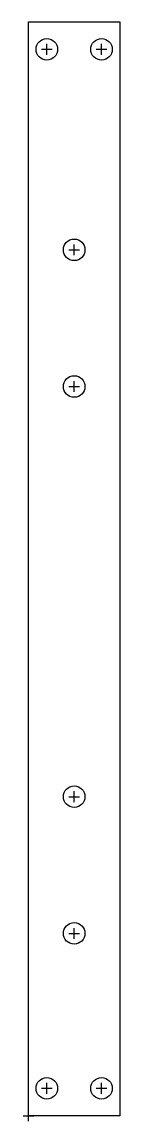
# Model space of a CAD drawing. Header units: inches. Extents: x -0.03 to 0.5, y -0.03 to 6.
import ezdxf

# ---------------------------------------------------------------- set-up
doc = ezdxf.new("R2010")
doc.units = ezdxf.units.IN
doc.header["$MEASUREMENT"] = 0
doc.layers.add('Contour', color=7, linetype='CONTINUOUS')
doc.layers.add('Reference_points', color=1, linetype='CONTINUOUS')

msp = doc.modelspace()

# ---------------------------------------------------------------- linework, layer by layer
at = {"layer": 'Contour', "color": 7, "linetype": 'CONTINUOUS'}
for p, q in [((0, 0), (0, 6)), ((0, 6), (0.5, 6)), ((0.5, 6), (0.5, 0)), ((0.5, 0), (0, 0))]:
    msp.add_line(p, q, dxfattribs=at)
for centre in [(0.1, 5.85), (0.4, 5.85), (0.25, 4.75), (0.25, 4), (0.25, 1.75), (0.25, 1), (0.1, 0.15), (0.4, 0.15)]:
    msp.add_circle(centre, 0.05906, dxfattribs=at)
at = {"layer": 'Reference_points', "color": 1, "linetype": 'CONTINUOUS'}
for p, q in [((0.07067, 5.85), (0.12933, 5.85)), ((0.1, 5.82067), (0.1, 5.87933)), ((0.37067, 5.85), (0.42933, 5.85)), ((0.4, 5.82067), (0.4, 5.87933)), ((0.25, 4.72067), (0.25, 4.77933)), ((0.22067, 4.75), (0.27933, 4.75)), ((0.22067, 4), (0.27933, 4)), ((0.25, 3.97067), (0.25, 4.02933)), ((0.22067, 1.75), (0.27933, 1.75)), ((0.25, 1.72067), (0.25, 1.77933)), ((0.25, 0.97067), (0.25, 1.02933)), ((0.22067, 1), (0.27933, 1)), ((0.07067, 0.15), (0.12933, 0.15)), ((0.1, 0.12067), (0.1, 0.17933)), ((0.37067, 0.15), (0.42933, 0.15)), ((0.4, 0.12067), (0.4, 0.17933)), ((-0.02933, 0), (0.02933, 0)), ((0, -0.02933), (0, 0.02933))]:
    msp.add_line(p, q, dxfattribs=at)

doc.saveas('drawing.dxf')
